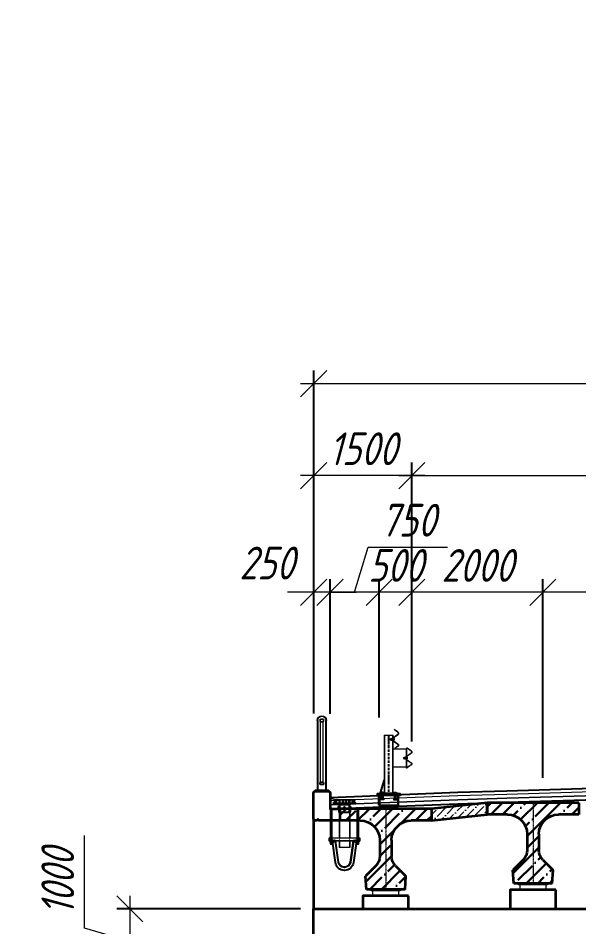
# Model space of a CAD drawing. Header units: millimetres. Extents: x 265754 to 14267433, y -6145605 to 2433772.
# Drawn here: x 7222697 to 7231261, y -53334 to -39461 of the extents above; entities that cross this region are included whole.
import ezdxf
from ezdxf import colors
from ezdxf.entities.mleader import LeaderData, LeaderLine
from ezdxf.math import Vec2, Vec3

# ---------------------------------------------------------------- set-up
doc = ezdxf.new("R2010")
doc.units = ezdxf.units.MM
doc.set_wipeout_variables(frame=1)
for name, pattern in [('ACAD_ISO02W100', [15, 12, -3]), ('ACAD_ISO10W100', [18.5, 12, -3, 0.5, -3]), ('HIDDEN', [9.525, 6.35, -3.175]), ('осевая', [2, 1.25, -0.25, 0.25, -0.25]), ('Штриховая', [3, 2, -1])]:
    doc.linetypes.add(name, pattern=pattern)
for name, color, linetype, lineweight in [('04_Невидимые', 3, 'Continuous', 13), ('1-Бетон', 106, 'Continuous', 35), ('1-Металл', 4, 'Continuous', 30), ('1-Тонкая', 5, 'Continuous', 20), ('1-Штриховка', 8, 'Continuous', 9), ('Б-Перила', 3, 'Continuous', 20), ('ИС_Med', 7, 'Continuous', 35), ('ИС_Выноска', 3, 'Continuous', 18), ('ИС_Невид', 4, 'Штриховая', 18), ('ИС_Ось', 3, 'осевая', 18), ('ИС_Размер', 3, 'Continuous', 18), ('ИС_Тон', 3, 'Continuous', 18), ('ИС_Тонкая', 3, 'Continuous', 18), ('ИС_Штр', 3, 'Continuous', 9), ('ПП_сплошная', 7, 'Continuous', 30)]:
    doc.layers.add(name, color=color, linetype=linetype, lineweight=lineweight)
doc.layers.add('Красный поперечник', color=1, linetype='Continuous')
doc.layers.add('ограждение', color=7, linetype='Continuous')
doc.styles.add('0', font='isocpeur.ttf', dxfattribs={"width": 0.8, "oblique": 15})
doc.dimstyles.new('М200', dxfattribs={"dimscale": 200, "dimtxt": 2.5, "dimasz": 2, "dimexe": 1, "dimexo": 1, "dimgap": 0.8, "dimtad": 1, "dimdec": 0, "dimzin": 0, "dimdsep": 46, "dimtxsty": '0', "dimblk": 'OBLIQUE', "dimcen": 0.09, "dimdle": 1, "dimclrd": 256, "dimclre": 256, "dimclrt": 256, "dimadec": 4, "dimazin": 0, "dimtfac": 1, "dimtdec": 0, "dimtmove": 1, "dimatfit": 2, "dimfxl": 1, "dimtolj": 1, "dimtzin": 0, "dimlwd": -1, "dimarcsym": 0})
pattern_1 = [(45, (886.094, -4203.091), (8.838835, -8.838835), [])]

# ---------------------------------------------------------------- blocks, each defined once
blk = doc.blocks.new('*X20')
at = {"color": 0}
for p, q in [((310, 570.0651), (280, 600.0651)), ((310, 561.084844), (280, 591.084844)), ((307.104588, 555), (280, 582.104588)), ((298.124332, 555), (280, 573.124332)), ((289.144075, 555), (280, 564.144075)), ((280.163819, 555), (280, 555.163819)), ((310, 579.045356), (284.045356, 605)), ((310, 588.025612), (293.025612, 605)), ((310, 597.005868), (302.005868, 605))]:
    blk.add_line(p, q, dxfattribs=at)
blk = doc.blocks.new('A$C1A332784')
at = {"layer": 'ИС_Штр'}
h = blk.add_hatch(dxfattribs=at)
h.set_pattern_fill('ANSI31', color=256, scale=100, angle=90, style=0)
h.set_pattern_definition(pattern_1)
h.paths.add_polyline_path([(-69, -200), (-77, -200), (-77, -188), (-69, -188)])
h.paths.add_polyline_path([(-69, -126), (-77, -126), (-77, -95), (-117, -68), (-175, -68), (-175, -60), (-155, -60), (-155, -10), (-147, -10), (-147, -60), (-117, -60), (-69, -92)])
h = blk.add_hatch(dxfattribs=at)
h.set_pattern_fill('ANSI31', color=256, scale=2.5, angle=90, style=0)
h.set_pattern_definition([(135, (-544.1, -1211.934), (-5.61266, -5.61266), [])])
h.paths.add_polyline_path([(-75, -645), (-80, -645), (-80, -745), (-75, -745)])
h.paths.add_polyline_path([(-80, -595), (-75, -595), (-75, -207), (-80, -207), (-80, -202), (-87, -197), (-86, -118), (-99, -118), (-99, -133), (-92, -140), (-92, -198), (-80, -217)])
h = blk.add_hatch(dxfattribs=at)
h.set_pattern_fill('ANSI31', color=256, scale=50, angle=90, style=0)
h.set_pattern_definition([(135, (-1871.349, -4043.091), (-4.419417, -4.419417), [])])
h.paths.add_polyline_path([(85, -10), (65, -10), (67, -60), (83, -60)])
h.paths.add_polyline_path([(35, -10), (15, -10), (17, -60), (33, -60)])
h.paths.add_polyline_path([(-15, -10), (-35, -10), (-33, -60), (-17, -60)])
h.paths.add_polyline_path([(-65, -10), (-85, -10), (-83, -60), (-67, -60)])
h = blk.add_hatch(dxfattribs=at)
h.set_pattern_fill('ANSI31', color=256, scale=100, angle=90, style=0)
h.set_pattern_definition(pattern_1)
h.paths.add_polyline_path([(77, -200), (69, -200), (69, -188), (77, -188)])
h.paths.add_polyline_path([(77, -126), (69, -126), (69, -92), (117, -60), (147, -60), (147, -10), (155, -10), (155, -60), (175, -60), (175, -68), (117, -68), (77, -95)])
h = blk.add_hatch(dxfattribs=at)
h.set_pattern_fill('ANSI31', color=256, scale=2.5, style=0)
h.set_pattern_definition([(45, (-544.1, -1211.934), (-5.61266, 5.61266), [])])
h.paths.add_polyline_path([(80, -645), (75, -645), (75, -745), (80, -745)])
h.paths.add_polyline_path([(75, -595), (80, -595), (80, -217), (93, -197), (93, -139), (100, -132), (100, -117), (87, -117), (87, -196), (80, -201), (80, -207), (75, -207)])
for p, q in [((155, -10), (216, 4)), ((-155, -10), (-214, -4, 0)), ((-175, -60), (-175, -68)), ((-175, -60), (-155, -60)), ((-175, -68), (-117, -68)), ((-155, -10), (-155, -60)), ((155, -10), (-155, -10)), ((-147, -10), (-147, -60)), ((-147, -60), (-117, -60)), ((-145, -10), (-145, -60)), ((147, -60), (-117, -60)), ((-117, -60), (-69, -92)), ((-117, -68), (-77, -95)), ((-115, -10), (-115, -60)), ((-99, -118), (-99, -133)), ((-99, -118), (-86, -118)), ((-99, -133), (-92, -140)), ((-86, -118), (-86, -197)), ((-85, -10), (-83, -60)), ((-77, -95), (-77, -200)), ((-69, -126), (-77, -126)), ((-69, -92), (-69, -200)), ((69, -92), (-69, -92)), ((-67, -60), (-65, -10)), ((-35, -10), (-33, -60)), ((-17, -60), (-15, -10)), ((-10, -131), (-10, -154)), ((10, -131), (10, -154)), ((17, -60), (15, -10)), ((35, -10), (33, -60)), ((67, -60), (65, -10)), ((117, -60), (69, -92)), ((69, -92), (69, -200)), ((77, -126), (69, -126)), ((117, -68), (77, -95)), ((77, -95), (77, -200)), ((85, -10), (83, -60)), ((87, -117), (87, -196)), ((87, -117), (100, -117)), ((100, -132), (93, -139)), ((93, -139), (93, -197)), ((100, -117), (100, -132)), ((115, -60), (115, -10)), ((175, -68), (117, -68)), ((145, -60), (145, -10)), ((147, -10), (147, -60)), ((155, -10), (155, -60)), ((175, -60), (155, -60)), ((175, -60), (175, -68)), ((-92, -140), (-92, -198)), ((-92, -198), (-80, -217)), ((-80, -202), (-87, -197)), ((-80, -207), (-80, -202)), ((-80, -207), (-75, -207)), ((-80, -217), (-80, -595)), ((-69, -169), (-77, -169)), ((-75, -207), (-75, -595)), ((75, -211), (-75, -211)), ((77, -169), (69, -169)), ((75, -207), (75, -595)), ((80, -207), (75, -207)), ((80, -201), (87, -196)), ((93, -197), (80, -217)), ((80, -207), (80, -201)), ((80, -217), (80, -595)), ((-80, -645), (-80, -745)), ((-75, -645), (-75, -745)), ((75, -645), (75, -745)), ((80, -645), (80, -745)), ((-80, -745, 0), (80, -745, 0))]:
    blk.add_line(p, q)
at = {"linetype": 'Continuous'}
blk.add_line((77, -200), (-77, -200), dxfattribs=at)
for centre, start, end in [((0, -131), 0, 180), ((0, -154), 180, 0)]:
    blk.add_arc(centre, 10, start, end)
blk.add_point((0, -121))
at = {"layer": 'ИС_Невид', "ltscale": 0.1}
for p, q in [((-83, -117), (-83, -199)), ((84, -117), (84, -199)), ((-80, -595), (-80, -645)), ((-75, -595), (-75, -645)), ((75, -595), (75, -645)), ((80, -595), (80, -645))]:
    blk.add_line(p, q, dxfattribs=at)
at = {"layer": 'ИС_Невид', "linetype": 'HIDDEN'}
for centre, start, end in [((-90, -121, 0), 358.9888, 84.087), ((91, -117), 95.913, 181.0112)]:
    blk.add_arc(centre, 6.68, start, end, dxfattribs=at)
at = {"layer": 'ИС_Тон', "linetype": 'Continuous'}
blk.add_arc((-134, -108), 40.8, 82.3582, 82.5317, dxfattribs=at)
at = {"layer": 'ИС_Штр'}
for p, q in [((-80, -117, 0), (-81, -201)), ((-73, -126), (-73, -169)), ((73, -126), (73, -169)), ((81, -114, 0), (81, -201)), ((75, -207), (-75, -207))]:
    blk.add_line(p, q, dxfattribs=at)
for centre, radius, start, end in [((-87, -119, 0), 7.56, 20.1849, 82.1113), ((88, -116, 0), 7.56, 97.8887, 163.3548), ((91, -118), 4.48, 98.3812, 172.132)]:
    blk.add_arc(centre, radius, start, end, dxfattribs=at)
at = {"layer": 'ИС_Штр', "color": 2}
blk.add_blockref('*X20', (-425, -615), dxfattribs=at)
at = {"layer": 'ИС_Штр', "color": 2, "xscale": -1}
blk.add_blockref('*X20', (425, -615), dxfattribs=at)
blk = doc.blocks.new('ы')
at = {"layer": 'ограждение'}
for p, q in [((3737, 22065), (3737, 22062)), ((3737, 22062), (3783, 21737)), ((4061, 21737), (4107, 22062)), ((4107, 22065), (4107, 22062))]:
    blk.add_line(p, q, dxfattribs=at)
for points in [[(3737, 22065), (3787, 22065), (3833, 21744, 0.886444), (4012, 21744), (4057, 22065), (4107, 22065)], [(3737, 22062), (3785, 22062), (3830, 21744, 0.886138), (4015, 21744), (4060, 22062), (4107, 22062)]]:
    blk.add_lwpolyline(points, format="xyb", dxfattribs=at)
blk.add_arc((3922, 21755), 140, 187.1293, 352.8707, dxfattribs=at)
blk = doc.blocks.new('*U2082')
at = {"layer": 'ИС_Med'}
blk.add_lwpolyline([(11, 2), (11, 0), (-10, 0), (-10, 2), (-8, 2), (-10, 3), (-10, 9), (-8, 10), (9, 10), (10, 9), (10, 3), (9, 2)], close=True, dxfattribs=at)
blk.add_wipeout([(11, 2), (11, 0), (-10, 0), (-10, 2), (-8, 2), (-10, 3), (-10, 9), (-8, 10), (9, 10), (10, 9), (10, 3), (9, 2)]).dxf.layer = 'ИС_Med'
for p, q in [((-10, 2), (11, 2)), ((-5, 3), (-5, 9)), ((5, 3), (5, 9))]:
    blk.add_line(p, q, dxfattribs=at)
for centre, radius, start, end in [((-7, 6), 4.34, 55.5615, 124.4385), ((-7, 6), 4.34, 235.5615, 304.4385), ((0, -6), 16.2, 72.383, 107.617), ((0, 18), 16.2, 252.383, 287.617), ((7, 6), 4.34, 55.5615, 124.4385), ((7, 6), 4.34, 235.5615, 304.4385)]:
    blk.add_arc(centre, radius, start, end, dxfattribs=at)
at = {"layer": 'ИС_Штр'}
blk.add_line((0, 0), (0, 10), dxfattribs=at)
blk = doc.blocks.new('*U2079')
at = {"color": 0}
blk.add_line((61, 8), (47, 8), dxfattribs=at)
at = {"layer": 'ИС_Тонкая'}
for p, q in [((0, 13), (3, 16)), ((0, 13), (0, 0)), ((0, -13), (0, 0)), ((12, 16), (3, 16)), ((12, 8), (3, 8)), ((12, 16), (12, 10)), ((12, 10), (12, 8)), ((12, 8), (12, 0)), ((12, -8), (12, 0)), ((14, 8), (61, 8)), ((25, 8), (25, -8)), ((63, 6), (25, 6)), ((63, 6), (61, 8)), ((61, 8), (61, -8)), ((63, 6), (63, -6)), ((0, -13), (3, -16)), ((3, -8), (12, -8)), ((12, -16), (3, -16)), ((12, -8), (12, -10)), ((12, -16), (12, -10)), ((61, -8), (14, -8)), ((63, -6), (25, -6)), ((63, -6), (61, -8))]:
    blk.add_line(p, q, dxfattribs=at)
for centre, radius, start, end in [((8, 12), 6.51, 142.1211, 217.8789), ((26, 0), 24, 160.5288, 199.4712), ((14, 10), 2, 180, 270), ((8, -12), 6.51, 142.1211, 217.8789), ((14, -10), 2, 90, 180)]:
    blk.add_arc(centre, radius, start, end, dxfattribs=at)
blk = doc.blocks.new('*U2080')
at = {"layer": 'ИС_Тонкая'}
for p, q in [((0, 13), (2, 16)), ((0, 13), (0, 0)), ((0, -13), (0, 0)), ((2, 16), (13, 16)), ((2, 8), (13, 8)), ((15, 13), (13, 16)), ((15, 13), (15, 0)), ((15, -13), (15, 0)), ((0, -13), (2, -16)), ((2, -8), (13, -8)), ((2, -16), (13, -16)), ((15, -13), (13, -16))]:
    blk.add_line(p, q, dxfattribs=at)
for centre, radius, start, end in [((8, 12), 6.51, 142.1211, 217.8789), ((25, 0), 24, 160.5288, 199.4712), ((7, 12), 6.51, 322.1211, 37.8789), ((-10, 0), 24, 340.5288, 19.4712), ((8, -12), 6.51, 142.1211, 217.8789), ((7, -12), 6.51, 322.1211, 37.8789)]:
    blk.add_arc(centre, radius, start, end, dxfattribs=at)
blk = doc.blocks.new('*U2081')
at = {"layer": 'ИС_Med'}
for p, q in [((0, 9), (4, 9)), ((0, -9), (4, -9))]:
    blk.add_line(p, q, dxfattribs=at)
at = {"layer": 'ИС_Тонкая'}
for p, q in [((0, 18), (0, -18)), ((4, 18), (0, 18)), ((4, -18), (4, 18)), ((0, -18), (4, -18))]:
    blk.add_line(p, q, dxfattribs=at)
blk = doc.blocks.new('ппк')
at = {"elevation": 0}
for points in [[(-210, -141), (-210, -684), (-200, -684), (-200, -141)], [(-210, -141), (-200, -141)], [(200, -141), (200, -684), (210, -684), (210, -141)], [(200, -141), (210, -141)]]:
    blk.add_lwpolyline(points, dxfattribs=at)
at = {"layer": 'Defpoints', "linetype": 'Штриховая'}
blk.add_line((-205, -141, 0), (-205, -684, 0), dxfattribs=at)
at = {"layer": 'Defpoints', "linetype": 'осевая', "ltscale": 50}
blk.add_line((205, -141, 0), (205, -684, 0), dxfattribs=at)
at = {"layer": 'ИС_Тон'}
blk.add_lwpolyline([(-235, -635), (235, -635), (235, -585), (-235, -585)], close=True, dxfattribs=at)
blk.add_lwpolyline([(-235, -630), (235, -630)], dxfattribs=at)
blk.add_blockref('A$C1A332784', (0, 10), dxfattribs=at)
at = {"layer": 'ограждение'}
blk.add_blockref('ы', (-3922, -22699), dxfattribs=at)
blk.add_blockref('*U2082', (-205, -630))
at = {"xscale": -1}
blk.add_blockref('*U2082', (205, -630), dxfattribs=at)
at = {"xscale": -1, "rotation": 180}
blk.add_blockref('*U2082', (-205, -635), dxfattribs=at)
at = {"rotation": 180}
blk.add_blockref('*U2082', (205, -635), dxfattribs=at)
for p, q in [((-210, -619), (-210, -612)), ((-210, -652), (-210, -645)), ((-205, -622), (-205, -612)), ((-205, -655), (-205, -645)), ((-200, -619), (-200, -612)), ((-200, -652), (-200, -645)), ((185, -638), (185, -635)), ((200, -619), (200, -612)), ((200, -652, 0), (200, -645, 0)), ((205, -622), (205, -612)), ((205, -655, 0), (205, -645, 0)), ((210, -619), (210, -612)), ((210, -652, 0), (210, -645, 0))]:
    blk.add_line(p, q)
for points in [[(-196, -620), (-195, -619), (-195, -612), (-196, -612), (-213, -612), (-215, -612), (-215, -619), (-213, -620)], [(-196, -653), (-195, -652), (-195, -645), (-196, -645), (-213, -645), (-215, -645), (-215, -652), (-213, -653)], [(213, -620), (215, -619), (215, -612), (213, -612), (196, -612), (195, -612), (195, -619), (196, -620)]]:
    blk.add_lwpolyline(points, close=True)
at = {"elevation": 0}
blk.add_lwpolyline([(214, -653), (215, -652), (215, -645), (214, -645), (197, -645), (195, -645), (195, -652), (197, -653)], close=True, dxfattribs=at)
for centre, radius, start, end in [((-212, -616), 4.34, 55.5615, 124.4385), ((-212, -615), 4.34, 235.5615, 304.4385), ((-212, -649), 4.34, 55.5615, 124.4385), ((-212, -648), 4.34, 235.5615, 304.4385), ((-205, -628), 16.2, 72.383, 107.617), ((-205, -603), 16.2, 252.383, 287.617), ((-205, -661), 16.2, 72.383, 107.617), ((-205, -636), 16.2, 252.383, 287.617), ((-198, -616), 4.34, 55.5615, 124.4385), ((-198, -615), 4.34, 235.5615, 304.4385), ((-198, -649), 4.34, 55.5615, 124.4385), ((-198, -648), 4.34, 235.5615, 304.4385), ((198, -616), 4.34, 55.5615, 124.4385), ((198, -615), 4.34, 235.5615, 304.4385), ((198, -649, 0), 4.34, 55.5615, 124.4385), ((198, -648, 0), 4.34, 235.5615, 304.4385), ((205, -628), 16.2, 72.383, 107.617), ((205, -603), 16.2, 252.383, 287.617), ((205, -661, 0), 16.2, 72.383, 107.617), ((205, -636, 0), 16.2, 252.383, 287.617), ((212, -616), 4.34, 55.5615, 124.4385), ((212, -615), 4.34, 235.5615, 304.4385), ((212, -649, 0), 4.34, 55.5615, 124.4385), ((212, -648, 0), 4.34, 235.5615, 304.4385)]:
    blk.add_arc(centre, radius, start, end)
for name, p, xscale, yscale, zscale, rotation in [('*U2081', (-160, -637), 0.5000000000000002, 0.5000000000000002, 0.5000000000000002, 90), ('*U2079', (-160, -622), 0.5, 0.5, 0.5, 270), ('*U2080', (-160, -644), 0.5000000000000002, 0.5000000000000002, 0.5000000000000002, 90), ('*U2081', (160, -637), 0.5000000000000002, 0.5000000000000002, 0.5000000000000002, 90), ('*U2079', (160, -622), 0.5, 0.5, 0.5, 270), ('*U2080', (160, -644), 0.5000000000000002, 0.5000000000000002, 0.5000000000000002, 90)]:
    blk.add_blockref(name, p, dxfattribs=dict(xscale=xscale, yscale=yscale, zscale=zscale, rotation=rotation))
blk = doc.blocks.new('ПО')
at = {"layer": '1-Металл'}
blk.add_lwpolyline([(100, 0), (100, 10), (-100, 10), (-100, 0)], close=True, dxfattribs=at)
at = {"layer": 'Б-Перила'}
for p, q in [((-70, 10), (-70, 1080)), ((-62, 10), (-62, 1080)), ((-30, 1070), (-30, 1090)), ((-25, 1070), (-25, 1090)), ((-20, 1100), (20, 1100)), ((-20, 1095), (20, 1095)), ((20, 1065), (-20, 1065)), ((20, 1060), (-20, 1060)), ((-19, 138), (-19, 1060)), ((19, 138), (19, 1060)), ((25, 1090), (25, 1070)), ((30, 1090), (30, 1070)), ((62, 1080), (62, 10)), ((70, 1080), (70, 10)), ((-30, 128), (-30, 108)), ((-25, 128), (-25, 108)), ((20, 138), (-20, 138)), ((20, 133), (-20, 133)), ((-20, 103), (20, 103)), ((-20, 98), (20, 98)), ((-19, 138), (19, 138)), ((25, 108), (25, 128)), ((30, 108), (30, 128))]:
    blk.add_line(p, q, dxfattribs=at)
for centre, radius, start, end in [((0, 1080), 70, 90, 180), ((0, 1080), 62, 90, 180), ((0, 1080), 70, 360, 90), ((0, 1080), 62, 0, 90), ((-20, 1090), 10, 90, 180), ((-20, 1070), 10, 180, 270), ((-20, 1090), 5, 90, 180), ((-20, 1070), 5, 180, 270), ((20, 1090), 10, 0, 90), ((20, 1090), 5, 0, 90), ((20, 1070), 10, 270, 0), ((20, 1070), 5, 270, 0), ((-20, 128), 10, 90, 180), ((-20, 108), 10, 180, 270), ((-20, 128), 5, 90, 180), ((-20, 108), 5, 180, 270), ((20, 128), 10, 0, 90), ((20, 128), 5, 0, 90), ((20, 108), 10, 270, 0), ((20, 108), 5, 270, 0)]:
    blk.add_arc(centre, radius, start, end, dxfattribs=at)
blk = doc.blocks.new('БР09')
at = {"lineweight": 15}
for p, q in [((-783, 48), (-724, 91)), ((-722, -28), (-783, 15)), ((-780, 45), (-722, 88)), ((-720, -25), (-780, 18)), ((-709, -874), (-709, 6)), ((-569, 6), (-709, 6)), ((-702, -874), (-702, 6)), ((-576, 6), (-576, -874)), ((-569, 6), (-569, -874)), ((-722, -90), (-783, -133)), ((-720, -93), (-780, -136)), ((-713, -44), (-713, -74)), ((-699, -37), (-702, -37)), ((-702, -37), (-702, -81)), ((-702, -81), (-699, -81)), ((-699, -81), (-699, -37)), ((-684, -46), (-699, -46)), ((-688, -54), (-699, -54)), ((-688, -65), (-699, -65)), ((-684, -72), (-699, -72)), ((-684, -46), (-690, -46)), ((-684, -72), (-690, -72)), ((-683, -49), (-683, -69)), ((-683, -49), (-683, -69)), ((-675, -46), (-682, -46)), ((-675, -72), (-682, -72)), ((-674, -49), (-674, -69)), ((-662, -54), (-674, -54)), ((-662, -65), (-674, -65)), ((-662, -54), (-662, -65)), ((-985, -237), (-924, -193)), ((-924, -313), (-985, -270)), ((-982, -240), (-922, -196)), ((-922, -310), (-982, -267)), ((-911, -188), (-917, -189)), ((-910, -192), (-916, -193)), ((-911, -188), (-910, -192)), ((-709, -204), (-911, -204)), ((-911, -204), (-911, -484)), ((-907, -204), (-907, -484)), ((-783, -166), (-734, -202)), ((-780, -163), (-732, -199)), ((-924, -375), (-985, -418)), ((-922, -378), (-982, -421)), ((-915, -329), (-915, -359)), ((-985, -451), (-924, -496)), ((-982, -448), (-922, -492)), ((-917, -499), (-911, -500)), ((-916, -495), (-910, -496)), ((-911, -484), (-709, -484)), ((-911, -500), (-910, -496)), ((-755, -874), (-755, -864)), ((-723, -864), (-755, -864)), ((-755, -874), (-755, -864)), ((-729, -864), (-755, -864)), ((-739, -874), (-755, -874)), ((-723, -874), (-755, -874)), ((-746, -874), (-746, -864)), ((-746, -874), (-746, -864)), ((-746, -874), (-746, -864)), ((-746, -874), (-746, -864)), ((-732, -874), (-732, -864)), ((-732, -874), (-732, -864)), ((-732, -874), (-732, -864)), ((-732, -874), (-732, -864)), ((-732, -874), (-732, -864)), ((-732, -874), (-732, -864)), ((-732, -874), (-732, -864)), ((-732, -874), (-732, -864)), ((-732, -874), (-732, -864)), ((-732, -874), (-732, -864)), ((-725, -864), (-729, -864)), ((-723, -872), (-723, -864)), ((-723, -874), (-723, -866)), ((-723, -874), (-723, -866)), ((-723, -872), (-723, -866)), ((-723, -874), (-723, -866)), ((-723, -874), (-723, -866)), ((-555, -872), (-555, -864)), ((-555, -864), (-523, -864)), ((-555, -874), (-555, -866)), ((-555, -874), (-555, -866)), ((-555, -872), (-555, -866)), ((-555, -874), (-555, -866)), ((-555, -874), (-555, -866)), ((-555, -874), (-523, -874)), ((-553, -864), (-549, -864)), ((-549, -864), (-523, -864)), ((-546, -874), (-546, -864)), ((-546, -874), (-546, -864)), ((-546, -874), (-546, -864)), ((-546, -874), (-546, -864)), ((-546, -874), (-546, -864)), ((-546, -874), (-546, -864)), ((-546, -874), (-546, -864)), ((-546, -874), (-546, -864)), ((-546, -874), (-546, -864)), ((-546, -874), (-546, -864)), ((-539, -874), (-523, -874)), ((-532, -874), (-532, -864)), ((-532, -874), (-532, -864)), ((-532, -874), (-532, -864)), ((-532, -874), (-532, -864)), ((-523, -874), (-523, -864)), ((-523, -874), (-523, -864))]:
    blk.add_line(p, q, dxfattribs=at)
for p, q in [((-724, 91), (-722, 88)), ((-734, -202), (-732, -199))]:
    blk.add_line(p, q)
at = {"lineweight": 15, "ltscale": 5}
for p, q in [((-904, -322), (-907, -322)), ((-907, -322), (-907, -366)), ((-907, -366), (-904, -366)), ((-904, -366), (-904, -322))]:
    blk.add_line(p, q, dxfattribs=at)
at = {"color": 7, "lineweight": 15}
for p, q in [((-890, -331), (-904, -331)), ((-893, -339), (-904, -339)), ((-893, -350), (-904, -350)), ((-890, -357), (-904, -357)), ((-890, -331), (-895, -331)), ((-890, -357), (-895, -357)), ((-889, -334), (-889, -354)), ((-889, -334), (-889, -354)), ((-881, -331), (-888, -331)), ((-881, -357), (-888, -357)), ((-880, -334), (-880, -354)), ((-868, -339), (-880, -339)), ((-868, -350), (-880, -350)), ((-868, -339), (-868, -350))]:
    blk.add_line(p, q, dxfattribs=at)
at = {"linetype": 'Continuous'}
for p, q in [((-789, -1064), (-789, -914)), ((-779, -914), (-779, -1064)), ((-499, -914), (-499, -1064)), ((-489, -1064), (-489, -914)), ((-489, -1064), (-789, -1064))]:
    blk.add_line(p, q, dxfattribs=at)
at = {"color": 3, "linetype": 'ACAD_ISO02W100', "lineweight": 15, "ltscale": 2}
for p, q in [((-752, -894), (-752, -914)), ((-751, -914), (-751, -974)), ((-750, -894), (-750, -914)), ((-728, -894), (-728, -914)), ((-727, -914), (-727, -974)), ((-726, -894), (-726, -914)), ((-552, -894), (-552, -914)), ((-551, -914), (-551, -974)), ((-550, -894), (-550, -914)), ((-528, -894), (-528, -914)), ((-527, -914), (-527, -974)), ((-526, -894), (-526, -914))]:
    blk.add_line(p, q, dxfattribs=at)
at = {"linetype": 'ACAD_ISO10W100', "ltscale": 2.5}
for p, q in [((-739, -888), (-739, -986)), ((-539, -888), (-539, -986))]:
    blk.add_line(p, q, dxfattribs=at)
at = {"linetype": 'ACAD_ISO10W100', "ltscale": 3}
blk.add_lwpolyline([(-639, 6), (-639, -874)], dxfattribs=at)
at = {"lineweight": 15}
blk.add_lwpolyline([(-713, -44), (-716, -44, 0.414214), (-722, -50), (-722, -57), (-719, -57), (-719, -61), (-722, -61), (-722, -68, 0.414214), (-716, -74), (-713, -74), (-713, -44)], format="xyb", dxfattribs=at)
at = {"color": 7, "lineweight": 15}
blk.add_lwpolyline([(-915, -329), (-918, -329, 0.414214), (-924, -335), (-924, -342), (-921, -342), (-921, -346), (-924, -346), (-924, -353, 0.414214), (-918, -359), (-915, -359), (-915, -329)], format="xyb", dxfattribs=at)
blk.add_lwpolyline([(-569, -676), (-509, -874)])
at = {"linetype": 'Continuous'}
for points in [[(-639, -894), (-814, -894), (-814, -914), (-639, -914)], [(-639, -894), (-464, -894), (-464, -914), (-639, -914)]]:
    blk.add_lwpolyline(points, dxfattribs=at)
blk.add_lwpolyline([(-464, -914), (-814, -914), (-814, -894), (-464, -894)], close=True, dxfattribs=at)
at = {"lineweight": 15}
blk.add_lwpolyline([(-779, -894), (-499, -894), (-499, -874), (-779, -874)], close=True, dxfattribs=at)
at = {"color": 3, "linetype": 'ACAD_ISO02W100', "lineweight": 15, "ltscale": 2}
for points in [[(-753, -914), (-725, -914), (-725, -974), (-753, -974)], [(-525, -914), (-553, -914), (-553, -974), (-525, -974)], [(-764, -974), (-714, -974), (-714, -984), (-764, -984)], [(-514, -974), (-564, -974), (-564, -984), (-514, -984)]]:
    blk.add_lwpolyline(points, close=True, dxfattribs=at)
at = {"lineweight": 15}
for centre, radius, start, end in [((-772, 31), 20, 122.4532, 237.5468), ((-772, 31), 16, 122.4532, 237.5468), ((-772, -150), 20, 122.4532, 237.5468), ((-772, -150), 16, 122.4532, 237.5468), ((-733, -45), 20, 0, 57.5468), ((-733, -73), 20, 302.4532, 0), ((-733, -45), 24, 0, 57.5468), ((-733, -73), 24, 302.4532, 0), ((-974, -254), 20, 122.4532, 237.5468), ((-974, -254), 16, 122.4532, 237.5468), ((-913, -209), 20, 101.3099, 126.1874), ((-913, -209), 16, 101.3099, 126.1874), ((-935, -330), 20, 0, 57.5468), ((-935, -330), 24, 0, 57.5468), ((-913, -479), 20, 233.8126, 258.6901), ((-913, -479), 16, 233.8126, 258.6901), ((-753, -866), 2, 90, 180), ((-753, -872), 2, 180, 270), ((-748, -866), 2, 0, 90), ((-748, -872), 2, 270, 0), ((-744, -866), 2, 90, 180), ((-744, -872), 2, 180, 270), ((-734, -866), 2, 0, 90), ((-734, -872), 2, 270, 0), ((-730, -866), 2, 90, 180), ((-730, -872), 2, 180, 270), ((-725, -866), 2, 359.9996, 90), ((-725, -872), 2, 270, 0), ((-553, -866), 2, 90, 180.0004), ((-553, -872), 2, 180, 270), ((-548, -866), 2, 0, 90), ((-548, -872), 2, 270, 0), ((-544, -866), 2, 90, 180), ((-544, -872), 2, 180, 270), ((-534, -866), 2, 0, 90), ((-534, -872), 2, 270, 0), ((-530, -866), 2, 90, 180), ((-530, -872), 2, 180, 270), ((-525, -866), 2, 0, 90), ((-525, -872), 2, 270, 0)]:
    blk.add_arc(centre, radius, start, end, dxfattribs=at)
at = {"lineweight": 15, "ltscale": 0.2}
for centre, radius, start, end in [((-935, -358), 20, 302.4532, 0), ((-935, -358), 24, 302.4532, 0), ((-974, -435), 20, 122.4532, 237.5468), ((-974, -435), 16, 122.4532, 237.5468)]:
    blk.add_arc(centre, radius, start, end, dxfattribs=at)
at = {"lineweight": 15, "extrusion": (0, 0, -1)}
for centre, major_axis, start_param, end_param in [((-688, -49), (-3.23, 3.23), 2.356194, 3.926991), ((-688, -58), (3.23, 3.23), -0.785398, 0.785398), ((-688, -60), (-3.23, 3.23), 2.356194, 3.926991), ((-688, -69), (3.23, 3.23), -0.785398, 0.785398), ((-688, -49), (-3.23, 3.23), 1.691386, 2.356194), ((-688, -69), (3.23, 3.23), 0.785398, 1.450207), ((-679, -49), (3.23, 3.23), 3.926991, 4.5918), ((-679, -49), (-3.23, 3.23), 3.926991, 5.497787), ((-679, -58), (3.23, 3.23), 3.926991, 5.497787), ((-679, -60), (-3.23, 3.23), 3.926991, 5.497787), ((-679, -69), (3.23, 3.23), 3.926991, 5.497787), ((-679, -69), (-3.23, 3.23), 4.832978, 5.497787), ((-679, -49), (3.23, 3.23), 0.785398, 2.356194), ((-679, -58), (-3.23, 3.23), 0.785398, 2.356194), ((-679, -60), (3.23, 3.23), 0.785398, 2.356194), ((-679, -69), (-3.23, 3.23), 0.785398, 2.356194), ((-679, -49), (-3.23, 3.23), 1.691386, 2.356194), ((-679, -69), (3.23, 3.23), 0.785398, 1.450207)]:
    blk.add_ellipse(centre, major_axis=major_axis, ratio=1, start_param=start_param, end_param=end_param, dxfattribs=at)
at = {"color": 7, "lineweight": 15, "extrusion": (0, 0, -1)}
for centre, major_axis, start_param, end_param in [((-893, -334), (-3.23, 3.23), 2.356194, 3.926991), ((-893, -343), (3.23, 3.23), -0.785398, 0.785398), ((-893, -345), (-3.23, 3.23), 2.356194, 3.926991), ((-893, -354), (3.23, 3.23), -0.785398, 0.785398), ((-893, -334), (-3.23, 3.23), 1.691386, 2.356194), ((-893, -354), (3.23, 3.23), 0.785398, 1.450207), ((-884, -334), (3.23, 3.23), 3.926991, 4.5918), ((-884, -334), (-3.23, 3.23), 3.926991, 5.497787), ((-884, -343), (3.23, 3.23), 3.926991, 5.497787), ((-884, -345), (-3.23, 3.23), 3.926991, 5.497787), ((-884, -354), (3.23, 3.23), 3.926991, 5.497787), ((-884, -354), (-3.23, 3.23), 4.832978, 5.497787), ((-884, -334), (3.23, 3.23), 0.785398, 2.356194), ((-884, -343), (-3.23, 3.23), 0.785398, 2.356194), ((-884, -345), (3.23, 3.23), 0.785398, 2.356194), ((-884, -354), (-3.23, 3.23), 0.785398, 2.356194), ((-884, -334), (-3.23, 3.23), 1.691386, 2.356194), ((-884, -354), (3.23, 3.23), 0.785398, 1.450207)]:
    blk.add_ellipse(centre, major_axis=major_axis, ratio=1, start_param=start_param, end_param=end_param, dxfattribs=at)
blk = doc.blocks.new('_OBLIQUE')
at = {"color": 0, "linetype": 'ByBlock', "lineweight": -2}
blk.add_line((0.5, 0.5), (-0.5, -0.5), dxfattribs=at)
blk = doc.blocks.new('*D1008')
at = {"layer": 'Defpoints', "color": 0, "linetype": 'Continuous', "transparency": 16777216}
for p in [(7258661, -45040), (7227211, -50279), (7258661, -50380)]:
    blk.add_point(p, dxfattribs=at)
at = {"layer": 'ИС_Размер', "lineweight": -2, "transparency": 16777216}
for p, q in [((7227211, -50079), (7227211, -44840)), ((7258661, -50180), (7258661, -44840))]:
    blk.add_line(p, q, dxfattribs=at)
at = {"layer": 'ИС_Размер', "transparency": 16777216}
blk.add_line((7227011, -45040), (7258861, -45040), dxfattribs=at)
at = {"layer": 'ИС_Размер', "linetype": 'Continuous', "transparency": 16777216, "xscale": 400, "yscale": 400, "zscale": 400, "rotation": 180}
blk.add_blockref('_OBLIQUE', (7227211, -45040), dxfattribs=at)
at = {"layer": 'ИС_Размер', "linetype": 'Continuous', "transparency": 16777216, "xscale": 400, "yscale": 400, "zscale": 400}
blk.add_blockref('_OBLIQUE', (7258661, -45040), dxfattribs=at)
at = {"layer": 'ИС_Размер', "linetype": 'Continuous', "transparency": 16777216, "insert": (7242936, -44630), "char_height": 500, "attachment_point": 5, "style": '0'}
blk.add_mtext('\\A1;31450', dxfattribs=at)
blk = doc.blocks.new('*D1013')
at = {"layer": 'Defpoints', "color": 0, "linetype": 'Continuous', "transparency": 16777216}
for p in [(7230711, -48226), (7234661, -51139), (7230711, -51260)]:
    blk.add_point(p, dxfattribs=at)
at = {"layer": 'ИС_Размер', "lineweight": -2, "transparency": 16777216}
for p, q in [((7230711, -51060), (7230711, -48026)), ((7234661, -50939), (7234661, -48026))]:
    blk.add_line(p, q, dxfattribs=at)
at = {"layer": 'ИС_Размер', "transparency": 16777216}
blk.add_line((7234861, -48226), (7230511, -48226), dxfattribs=at)
at = {"layer": 'ИС_Размер', "linetype": 'Continuous', "transparency": 16777216, "xscale": 400, "yscale": 400, "zscale": 400, "rotation": 180}
blk.add_blockref('_OBLIQUE', (7230711, -48226), dxfattribs=at)
at = {"layer": 'ИС_Размер', "linetype": 'Continuous', "transparency": 16777216, "xscale": 400, "yscale": 400, "zscale": 400}
blk.add_blockref('_OBLIQUE', (7234661, -48226), dxfattribs=at)
at = {"layer": 'ИС_Размер', "linetype": 'Continuous', "transparency": 16777216, "insert": (7232686, -47816), "char_height": 500, "attachment_point": 5, "style": '0'}
blk.add_mtext('\\A1;3950', dxfattribs=at)
blk = doc.blocks.new('*D1014')
at = {"layer": 'Defpoints', "color": 0, "linetype": 'Continuous', "transparency": 16777216}
for p in [(7228711, -48226), (7228711, -50705), (7230711, -51260)]:
    blk.add_point(p, dxfattribs=at)
at = {"layer": 'ИС_Размер', "lineweight": -2, "transparency": 16777216}
for p, q in [((7228711, -50505), (7228711, -48026)), ((7230711, -51060), (7230711, -48026))]:
    blk.add_line(p, q, dxfattribs=at)
at = {"layer": 'ИС_Размер', "transparency": 16777216}
blk.add_line((7230911, -48226), (7228511, -48226), dxfattribs=at)
at = {"layer": 'ИС_Размер', "linetype": 'Continuous', "transparency": 16777216, "xscale": 400, "yscale": 400, "zscale": 400, "rotation": 180}
blk.add_blockref('_OBLIQUE', (7228711, -48226), dxfattribs=at)
at = {"layer": 'ИС_Размер', "linetype": 'Continuous', "transparency": 16777216, "xscale": 400, "yscale": 400, "zscale": 400}
blk.add_blockref('_OBLIQUE', (7230711, -48226), dxfattribs=at)
at = {"layer": 'ИС_Размер', "linetype": 'Continuous', "transparency": 16777216, "insert": (7229711, -47816), "char_height": 500, "attachment_point": 5, "style": '0'}
blk.add_mtext('\\A1;2000', dxfattribs=at)
blk = doc.blocks.new('*D1015')
at = {"layer": 'Defpoints', "color": 0, "transparency": 16777216}
for p in [(7227211, -48226), (7227211, -50279), (7227461, -50280)]:
    blk.add_point(p, dxfattribs=at)
at = {"layer": 'ИС_Размер', "lineweight": -2, "transparency": 16777216}
for p, q in [((7227211, -50079), (7227211, -48026)), ((7227461, -50080), (7227461, -48026))]:
    blk.add_line(p, q, dxfattribs=at)
at = {"layer": 'ИС_Размер', "transparency": 16777216}
for p, q in [((7227211, -48226), (7226811, -48226)), ((7227461, -48226), (7227211, -48226)), ((7227461, -48226), (7227861, -48226))]:
    blk.add_line(p, q, dxfattribs=at)
at = {"layer": 'ИС_Размер', "transparency": 16777216, "xscale": 400, "yscale": 400, "zscale": 400}
blk.add_blockref('_OBLIQUE', (7227211, -48226), dxfattribs=at)
at = {"layer": 'ИС_Размер', "transparency": 16777216, "xscale": 400, "yscale": 400, "zscale": 400, "rotation": 180}
blk.add_blockref('_OBLIQUE', (7227461, -48226), dxfattribs=at)
at = {"layer": 'ИС_Размер', "transparency": 16777216, "insert": (7226493, -47780), "char_height": 500, "attachment_point": 5, "style": '0'}
blk.add_mtext('\\A1;250', dxfattribs=at)
blk = doc.blocks.new('*D1016')
at = {"layer": 'Defpoints', "color": 0, "transparency": 16777216}
for p in [(7228211, -48226), (7228211, -50336), (7228711, -50705)]:
    blk.add_point(p, dxfattribs=at)
at = {"layer": 'ИС_Размер', "lineweight": -2, "transparency": 16777216}
for p, q in [((7228211, -50136), (7228211, -48026)), ((7228711, -50505), (7228711, -48026))]:
    blk.add_line(p, q, dxfattribs=at)
at = {"layer": 'ИС_Размер', "transparency": 16777216}
blk.add_line((7228911, -48226), (7228011, -48226), dxfattribs=at)
at = {"layer": 'ИС_Размер', "transparency": 16777216, "xscale": 400, "yscale": 400, "zscale": 400, "rotation": 180}
blk.add_blockref('_OBLIQUE', (7228211, -48226), dxfattribs=at)
at = {"layer": 'ИС_Размер', "transparency": 16777216, "xscale": 400, "yscale": 400, "zscale": 400}
blk.add_blockref('_OBLIQUE', (7228711, -48226), dxfattribs=at)
at = {"layer": 'ИС_Размер', "transparency": 16777216, "insert": (7228461, -47816), "char_height": 500, "attachment_point": 5, "style": '0'}
blk.add_mtext('\\A1;500', dxfattribs=at)
blk = doc.blocks.new('*D1017')
at = {"layer": 'Defpoints', "color": 0, "transparency": 16777216}
for p in [(7227461, -48226), (7227461, -50280), (7228211, -50336)]:
    blk.add_point(p, dxfattribs=at)
at = {"layer": 'ИС_Размер', "transparency": 16777216}
for p, q in [((7227836, -48226), (7228043, -47536)), ((7228043, -47536), (7229257, -47536)), ((7228411, -48226), (7227261, -48226))]:
    blk.add_line(p, q, dxfattribs=at)
at = {"layer": 'ИС_Размер', "lineweight": -2, "transparency": 16777216}
for p, q in [((7227461, -50080), (7227461, -48026)), ((7228211, -50136), (7228211, -48026))]:
    blk.add_line(p, q, dxfattribs=at)
at = {"layer": 'ИС_Размер', "transparency": 16777216, "xscale": 400, "yscale": 400, "zscale": 400, "rotation": 180}
blk.add_blockref('_OBLIQUE', (7227461, -48226), dxfattribs=at)
at = {"layer": 'ИС_Размер', "transparency": 16777216, "xscale": 400, "yscale": 400, "zscale": 400}
blk.add_blockref('_OBLIQUE', (7228211, -48226), dxfattribs=at)
at = {"layer": 'ИС_Размер', "transparency": 16777216, "insert": (7228650, -47126), "char_height": 500, "attachment_point": 5, "style": '0'}
blk.add_mtext('\\A1;750', dxfattribs=at)
blk = doc.blocks.new('*D1018')
at = {"layer": 'Defpoints', "color": 0, "linetype": 'Continuous', "transparency": 16777216}
for p in [(7238611, -46445), (7228711, -50705), (7238611, -51013)]:
    blk.add_point(p, dxfattribs=at)
at = {"layer": 'ИС_Размер', "lineweight": -2, "transparency": 16777216}
for p, q in [((7228711, -50505), (7228711, -46245)), ((7238611, -50813), (7238611, -46245))]:
    blk.add_line(p, q, dxfattribs=at)
at = {"layer": 'ИС_Размер', "transparency": 16777216}
blk.add_line((7228511, -46445), (7238811, -46445), dxfattribs=at)
at = {"layer": 'ИС_Размер', "linetype": 'Continuous', "transparency": 16777216, "xscale": 400, "yscale": 400, "zscale": 400, "rotation": 180}
blk.add_blockref('_OBLIQUE', (7228711, -46445), dxfattribs=at)
at = {"layer": 'ИС_Размер', "linetype": 'Continuous', "transparency": 16777216, "xscale": 400, "yscale": 400, "zscale": 400}
blk.add_blockref('_OBLIQUE', (7238611, -46445), dxfattribs=at)
at = {"layer": 'ИС_Размер', "linetype": 'Continuous', "transparency": 16777216, "insert": (7233661, -46035), "char_height": 500, "attachment_point": 5, "style": '0'}
blk.add_mtext('\\A1;9900', dxfattribs=at)
blk = doc.blocks.new('*D1021')
at = {"layer": 'Defpoints', "color": 0, "linetype": 'Continuous', "transparency": 16777216}
for p in [(7227211, -46445), (7227211, -48226, 5778), (7228711, -48226, 5778)]:
    blk.add_point(p, dxfattribs=at)
at = {"layer": 'ИС_Размер', "lineweight": -2, "transparency": 16777216}
for p, q in [((7227211, -48026), (7227211, -46245)), ((7228711, -48026), (7228711, -46245))]:
    blk.add_line(p, q, dxfattribs=at)
at = {"layer": 'ИС_Размер', "transparency": 16777216}
blk.add_line((7228911, -46445), (7227011, -46445), dxfattribs=at)
at = {"layer": 'ИС_Размер', "linetype": 'Continuous', "transparency": 16777216, "xscale": 400, "yscale": 400, "zscale": 400, "rotation": 180}
blk.add_blockref('_OBLIQUE', (7227211, -46445), dxfattribs=at)
at = {"layer": 'ИС_Размер', "linetype": 'Continuous', "transparency": 16777216, "xscale": 400, "yscale": 400, "zscale": 400}
blk.add_blockref('_OBLIQUE', (7228711, -46445), dxfattribs=at)
at = {"layer": 'ИС_Размер', "linetype": 'Continuous', "transparency": 16777216, "insert": (7227961, -46035), "char_height": 500, "attachment_point": 5, "style": '0'}
blk.add_mtext('\\A1;1500', dxfattribs=at)
blk = doc.blocks.new('Б24 многофункц')
at = {"layer": 'ПП_сплошная', "ltscale": 100, "true_color": 0x808080}
h = blk.add_hatch(dxfattribs=at)
h.set_pattern_fill('ANSI35', color=8, scale=1000, angle=90, style=0)
h.set_pattern_definition([(135, (-1338186.6, -105300.83), (-176.776695, -176.776695), []), (135, (-1338186.6, -105124.05), (-176.776695, -176.776695), [312.5, -62.5, 0, -62.5])])
h.paths.add_polyline_path([(0, 0), (-700, 0), (-700, -180), (-390, -180, -0.414214), (-90, -480), (-90, -727, -0.198912), (-149, -869), (-310, -1030), (-295, -1230), (0, -1230)])
h.paths.add_polyline_path([(0, 0), (0, -1230), (295, -1230), (310, -1030), (149, -869, -0.198912), (90, -727), (90, -480, -0.414214), (390, -180), (700, -180), (700, 0)])
at = {"layer": '1-Бетон'}
for p, q in [((-700, 0), (700, 0)), ((-700, 0), (-700, -180)), ((700, 0), (700, -180)), ((-700, -180), (-390, -180)), ((390, -180), (700, -180)), ((-90, -480), (-90, -727)), ((90, -480), (90, -727)), ((-149, -869), (-310, -1030)), ((149, -869), (310, -1030)), ((-295, -1230), (-310, -1030)), ((295, -1230), (310, -1030)), ((-295, -1230), (295, -1230))]:
    blk.add_line(p, q, dxfattribs=at)
for centre, radius, start, end in [((-390, -480), 300, 0, 90), ((390, -480), 300, 90, 180), ((-290, -727), 200, 315, 0), ((290, -727), 200, 180, 225)]:
    blk.add_arc(centre, radius, start, end, dxfattribs=at)
at = {"layer": 'ИС_Ось', "ltscale": 10}
blk.add_lwpolyline([(0, 0), (0, -1230)], dxfattribs=at)
blk = doc.blocks.new('*D1161')
at = {"layer": 'Defpoints', "color": 0, "linetype": 'Continuous', "transparency": 16777216}
for p in [(7227211, -53060), (7224402, -54060), (7227211, -54060)]:
    blk.add_point(p, dxfattribs=at)
at = {"layer": 'ИС_Размер', "transparency": 16777216}
for p, q in [((7223712, -53353), (7223712, -51939)), ((7224402, -52860), (7224402, -54260)), ((7224402, -53560), (7223712, -53353))]:
    blk.add_line(p, q, dxfattribs=at)
at = {"layer": 'ИС_Размер', "lineweight": -2, "transparency": 16777216}
for p, q in [((7227011, -53060), (7224202, -53060)), ((7227011, -54060), (7224202, -54060))]:
    blk.add_line(p, q, dxfattribs=at)
at = {"layer": 'ИС_Размер', "linetype": 'Continuous', "transparency": 16777216, "xscale": 400, "yscale": 400, "zscale": 400}
for p, rotation in [((7224402, -53060), 90), ((7224402, -54060), 270)]:
    blk.add_blockref('_OBLIQUE', p, dxfattribs=dict(at, rotation=rotation))
at = {"layer": 'ИС_Размер', "linetype": 'Continuous', "transparency": 16777216, "insert": (7223302, -52646), "char_height": 500, "attachment_point": 5, "rotation": 90, "style": '0'}
blk.add_mtext('\\A1;1000', dxfattribs=at)

msp = doc.modelspace()

# ---------------------------------------------------------------- hatches: boundary and pattern name
at = {"layer": '1-Штриховка'}
h = msp.add_hatch(dxfattribs=at)
h.set_pattern_fill('ANSI36', color=256, scale=25, style=0)
h.set_pattern_definition([(45, (1505038.444, -5303457.56), (42.0949506, 154.3481521), [198.4375, -39.6875, 0, -39.6875])])
h.paths.add_polyline_path([(7229860.8096, -51440.4403), (7229010.8096, -51531.9505), (7229010.8096, -51711.9505), (7229860.8096, -51620.4403)])

# ---------------------------------------------------------------- linework, layer by layer
at = {"layer": '04_Невидимые'}
for points in [[(7230780.8096, -52690.4403), (7230340.8096, -52690.4403), (7230340.8096, -52670.4403), (7230780.8096, -52670.4403)], [(7228530.8096, -52781.9505), (7228090.8096, -52781.9505), (7228090.8096, -52761.9505), (7228530.8096, -52761.9505)]]:
    msp.add_lwpolyline(points, close=True, dxfattribs=at)
at = {"layer": '1-Бетон'}
for points in [[(7229010.8096, -51711.9505), (7229860.8096, -51620.4403), (7229860.8096, -51440.4403), (7229010.8096, -51531.9505)], [(7230910.8096, -52768.4403), (7230210.8096, -52768.4403), (7230210.8096, -53059.9505), (7230910.8096, -53059.9505)], [(7228660.8096, -52859.9505), (7227960.8096, -52859.9505), (7227960.8096, -53059.9505), (7228660.8096, -53059.9505)], [(7227210.6017, -53059.9505), (7242910.7767, -53059.9505), (7242910.7767, -54059.9505), (7227210.6017, -54059.9505)]]:
    msp.add_lwpolyline(points, close=True, dxfattribs=at)
msp.add_lwpolyline([(7227210.6017, -51691.9505), (7227210.6017, -53059.9505)], dxfattribs=at)
at = {"layer": '1-Тонкая'}
for points in [[(7227460.6017, -51406.9505), (7229411.0042, -51328.9344), (7230161.0042, -51306.4344), (7234111.0042, -51187.9344), (7239061.0042, -51039.4344), (7240961.0042, -50982.4344), (7242061.0042, -50949.4344), (7247011.0042, -50800.9344), (7250961.0042, -50682.4344), (7254711.0042, -50569.9344), (7255461.0042, -50547.4344), (7258410.6616, -50458.9447)], [(7227460.6017, -51466.9505), (7229411.0042, -51388.9344), (7230161.0042, -51366.4344), (7234111.0042, -51247.9344), (7239061.0042, -51099.4344), (7240961.0042, -51042.4344), (7242061.0042, -51009.4344), (7247011.0042, -50860.9344), (7250961.0042, -50742.4344), (7254711.0042, -50629.9344), (7255461.0042, -50607.4344), (7258410.6616, -50518.9447)], [(7227460.6017, -51471.9505), (7229411.0042, -51393.9344), (7230161.0042, -51371.4344), (7234111.0042, -51252.9344), (7239061.0042, -51104.4344), (7240961.0042, -51047.4344), (7242061.0042, -51014.4344), (7247011.0042, -50865.9344), (7250961.0042, -50747.4344), (7254711.0042, -50634.9344), (7255461.0042, -50612.4344), (7258410.6616, -50523.9447)]]:
    msp.add_lwpolyline(points, dxfattribs=at)
at = {"layer": 'Defpoints', "color": 252, "true_color": 0x939598}
msp.add_lwpolyline([(7227460.6017, -51531.9505), (7229411.0042, -51453.9344), (7230161.0042, -51431.4344), (7234111.0042, -51312.9344), (7239061.0042, -51164.4344), (7240961.0042, -51107.4344), (7242061.0042, -51074.4344), (7247011.0042, -50925.9344), (7250961.0042, -50807.4344), (7254711.0042, -50694.9344), (7255461.0042, -50672.4344), (7258410.6616, -50583.9447)], dxfattribs=at)
at = {"layer": 'ИС_Размер'}
for points in [[(7230760.8096, -52690.4403), (7230360.8096, -52690.4403), (7230360.8096, -52768.4403), (7230760.8096, -52768.4403), (7230760.8096, -52690.4403)], [(7228510.8096, -52781.9505), (7228110.8096, -52781.9505), (7228110.8096, -52859.9505), (7228510.8096, -52859.9505), (7228510.8096, -52781.9505)]]:
    msp.add_lwpolyline(points, dxfattribs=at)
at = {"layer": 'Красный поперечник'}
msp.add_lwpolyline([(7227460.6017, -51356.9505), (7229411.0042, -51278.9344), (7230161.0042, -51256.4344), (7234111.0042, -51137.9344), (7239061.0042, -50989.4344), (7240961.0042, -50932.4344), (7242061.0042, -50899.4344), (7247011.0042, -50750.9344), (7250961.0042, -50632.4344), (7254711.0042, -50519.9344), (7255461.0042, -50497.4344), (7258410.6616, -50408.9447)], dxfattribs=at)

# ---------------------------------------------------------------- block references
at = {"xscale": -1}
msp.add_blockref('БР09', (7227716.7059, -50411.7246), dxfattribs=at)
at = {"layer": 'ИС_Размер', "linetype": 'Continuous', "xscale": -1}
msp.add_blockref('ПО', (7227335.6017, -51261.9505), dxfattribs=at)
at = {"layer": 'ИС_Размер', "xscale": -1}
msp.add_blockref('Б24 многофункц', (7230560.8096, -51440.4403), dxfattribs=at)

# ---------------------------------------------------------------- dimensions: what is measured, and where the dimension line sits
at = {"layer": 'ИС_Размер', "linetype": 'Continuous'}
for base, p1, p2, picture, middle in [((7258660.6615, -45039.5422), (7227210.9555, -50279.4233), (7258660.6615, -50380.4403), '*D1008', (7242935.8085, -44629.5422)), ((7227210.9555, -46445.0847, -5778.159), (7228710.5996, -48225.9144), (7227210.9555, -48225.9144), '*D1021', (7227960.7775, -46035.0847, -5778.159))]:
    dim = msp.add_linear_dim(base=base, p1=p1, p2=p2, dimstyle='М200', dxfattribs=at)
    dim.commit()
    dim.dimension.update_dxf_attribs({"geometry": picture, "text_midpoint": middle})
for base, p1, p2, angle, picture, middle in [((7238610.5996, -46445.0847), (7228710.5996, -50705.3011), (7238610.5996, -51012.741), 180, '*D1018', (7233660.5996, -46035.0847)), ((7228710.5996, -48225.9144), (7230710.5996, -51260.411), (7228710.5996, -50705.3011), 180, '*D1014', (7229710.5996, -47815.9144)), ((7230710.5996, -48225.9144), (7234660.5996, -51139.4011), (7230710.5996, -51260.411), 180, '*D1013', (7232685.5996, -47815.9144)), ((7224401.5972, -54059.9505), (7227210.6017, -53059.9505), (7227210.6017, -54059.9505), 90, '*D1161', (7223301.5972, -53192.9505))]:
    dim = msp.add_linear_dim(base=base, p1=p1, p2=p2, angle=angle, dimstyle='М200', dxfattribs=at)
    dim.commit()
    dim.dimension.update_dxf_attribs({"geometry": picture, "text_midpoint": middle})
at = {"layer": 'ИС_Размер'}
dim = msp.add_linear_dim(base=(7227460.9555, -48225.9144), p1=(7228210.9555, -50335.8241), p2=(7227460.9555, -50279.5505), angle=180, dimstyle='М200', dxfattribs=at)
dim.commit()
dim.dimension.update_dxf_attribs({"geometry": '*D1017', "text_midpoint": (7228202.9555, -47125.9144)})
dim = msp.add_linear_dim(base=(7227210.9555, -48225.9144), p1=(7227460.9555, -50279.5505), p2=(7227210.9555, -50279.4233), dimstyle='М200', dxfattribs=at)
dim.commit()
dim.dimension.update_dxf_attribs({"geometry": '*D1015', "text_midpoint": (7226493.2537, -48190.4544), "dimtype": 160})
dim = msp.add_linear_dim(base=(7228210.9555, -48225.9144), p1=(7228710.5996, -50705.3011), p2=(7228210.9555, -50335.8241), angle=180, dimstyle='М200', dxfattribs=at)
dim.commit()
dim.dimension.update_dxf_attribs({"geometry": '*D1016', "text_midpoint": (7228460.7775, -48225.9144), "dimtype": 160})

# ---------------------------------------------------------------- leaders
at = {"layer": 'ИС_Выноска', "ltscale": 0.5}
ml = msp.add_multileader_mtext('Standard', dxfattribs=at)
ml.set_content('\\A1;Асфальтобетон ЩМА-16 по ГОСТ 58406.1 на ПБВ60 по ГОСТ 52056-2003                            -50мм\\PАсфальтобетон А22 Нт по ГОСТ 58406.2-2020 на БНД 50/70 по ГОСТ 33133-2020               -60мм\\PГидроизоляция Техноэластмост Б             -5 мм\\PВыравнивающий слой                      -min 30 мм', color=256, style='0')
ml.set_leader_properties(color=256, linetype='ByLayer', lineweight=-1)
ml.build(insert=Vec2(0, 0))
ml.multileader.update_dxf_attribs({"text_left_attachment_type": 6, "text_right_attachment_type": 6, "dogleg_length": 0.36, "arrow_head_size": 450, "scale": 75})
ctx = ml.context
ctx.base_point, ctx.scale, ctx.char_height, ctx.arrow_head_size, ctx.landing_gap_size, ctx.plane_origin, ctx.plane_x_axis, ctx.plane_y_axis = Vec3(7181878.6429, -40114.7595), 75, 500, 450, 18, Vec3(7181298.5354, -11089.3136), Vec3(1, 0.0000000247), Vec3(-0.0000000247, 1)
ctx.left_attachment, ctx.right_attachment = 6, 6
notes = []
notes.append((ctx, [(0, (1, 1, 0), (7181806.6429, -40114.7595), (1, 0.0000000247), 72, [(0, [(7181806.6429, -50597.4619)], 0, [])])]))
ctx.mtext.insert, ctx.mtext.text_direction, ctx.mtext.rotation, ctx.mtext.width, ctx.mtext.flow_direction = Vec3(7181896.6429, -39464.7595), Vec3(1, 0.0000000247), 0.0000000247, 14306.378366, 5
for ctx, leaders in notes:
    for number, flags, end, landing, length, lines in leaders:
        leader = LeaderData()
        leader.index, (leader.has_last_leader_line, leader.has_dogleg_vector, leader.attachment_direction) = number, flags
        leader.last_leader_point, leader.dogleg_vector, leader.dogleg_length = Vec3(end), Vec3(landing), length
        for number, points, colour, breaks in lines:
            line = LeaderLine()
            line.index, line.vertices, line.color, line.breaks = number, Vec3.list(points), colors.encode_raw_color(colour), breaks
            leader.lines.append(line)
        ctx.leaders.append(leader)

# ---------------------------------------------------------------- next in the draw order: block references
at = {"color": 5, "xscale": -1}
msp.add_blockref('ппк', (7227680.9576, -51389.5212), dxfattribs=at)

# ---------------------------------------------------------------- next in the draw order: linework, layer by layer
at = {"layer": '1-Бетон'}
msp.add_lwpolyline([(7227610.8096, -51711.9505), (7227290.8707, -51711.9505, 1), (7227260.8707, -51711.9505), (7227230.6017, -51711.9505), (7227210.6017, -51691.9505), (7227210.6017, -51281.9505), (7227230.6017, -51261.9505), (7227440.6017, -51261.9505), (7227460.6017, -51282.0777), (7227460.6017, -51531.9505), (7227611.9576, -51531.9505)], format="xyb", dxfattribs=at)

# ---------------------------------------------------------------- next in the draw order: block references
at = {"layer": 'ИС_Размер', "xscale": -1}
msp.add_blockref('Б24 многофункц', (7228310.8096, -51531.9505), dxfattribs=at)

doc.saveas('drawing.dxf')
